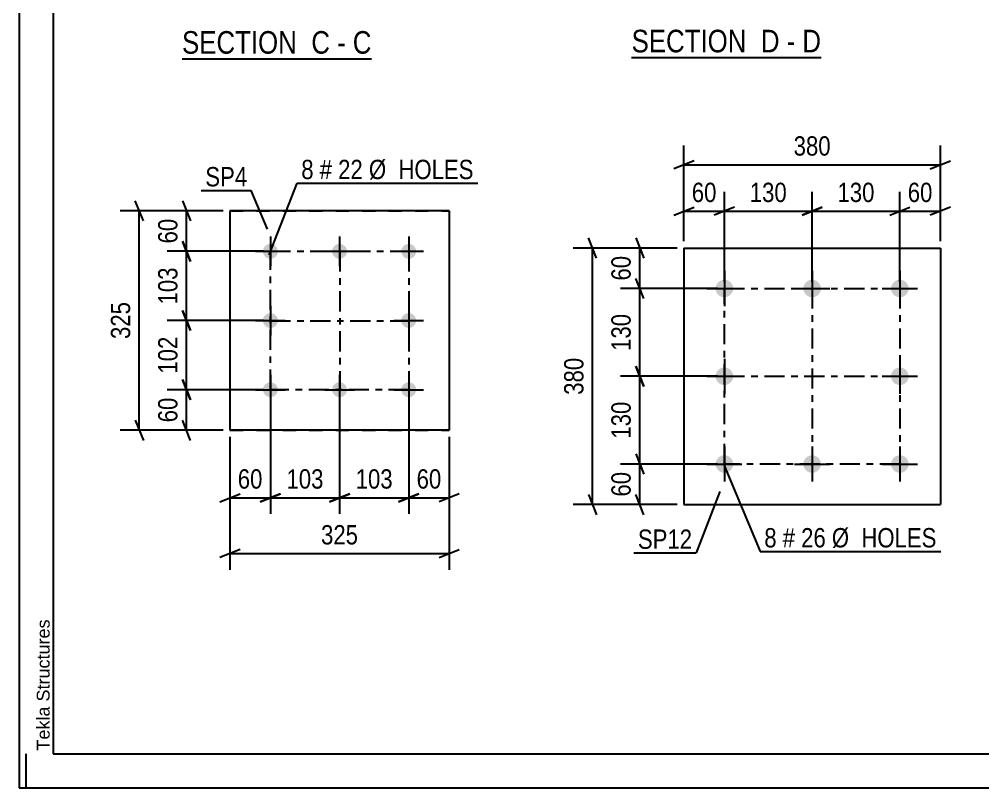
# Model space of a CAD drawing. Header units: millimetres. Extents: x 0 to 841, y 0 to 594.
# Drawn here: x 0 to 142.8, y 0 to 113.8 of the extents above; entities that cross this region are included whole.
import ezdxf

# ---------------------------------------------------------------- set-up
doc = ezdxf.new("R2010")
doc.units = ezdxf.units.MM
doc.linetypes.add('DXK_LINE_DOT2', pattern=[3.9198, 1.9599, -1.9599])
doc.linetypes.add('DXK_LINE_DOT3', pattern=[5.9187, 2.979, -0.9799, 0.9799, -0.9799])
doc.styles.add('Arial', font='arial.ttf', dxfattribs={"height": 0.2})
doc.styles.add('Arial Narrow', font='ARIALN.TTF', dxfattribs={"height": 0.2})

# ---------------------------------------------------------------- blocks, each defined once
blk = doc.blocks.new('Unknown-272366151-1135')
at = {"color": 5, "linetype": 'Continuous'}
for p, q in [((0, 594), (0, 0)), ((5, 589), (5, 5)), ((1, 0), (1, 5)), ((5, 5), (836, 5)), ((0, 0), (841, 0))]:
    blk.add_line(p, q, dxfattribs=at)
at = {"color": 174, "linetype": 'Continuous', "style": 'Arial'}
blk.add_text('Tekla Structures', height=1.9102, rotation=90, dxfattribs=at).set_placement((4.5, 5.5))
blk = doc.blocks.new('Unknown-272366151-13 - 2556')
at = {"color": 6, "linetype": 'Continuous'}
blk.add_line((24.12, 107.99), (52.19, 107.99), dxfattribs=at)
at = {"color": 0, "linetype": 'Continuous'}
for points in [[(42.23, 108.74), (42.23, 112.24), (24.12, 112.24), (24.12, 108.74)], [(46.05, 108.74), (46.05, 112.24), (43.28, 112.24), (43.28, 108.74)], [(48.37, 108.74), (48.37, 112.24), (47.1, 112.24), (47.1, 108.74)], [(52.19, 108.74), (52.19, 112.24), (49.42, 112.24), (49.42, 108.74)]]:
    blk.add_wipeout(points, dxfattribs=at)
at = {"color": 7, "linetype": 'Continuous', "style": 'Arial Narrow'}
for s, p in [('SECTION ', (24.12, 108.74)), ('C', (43.28, 108.74)), ('C', (49.42, 108.74)), ('-', (47.1, 108.74))]:
    blk.add_text(s, height=3.34, dxfattribs=at).set_placement(p)
blk = doc.blocks.new('Unknown-272366151-14 - 2407')
at = {"color": 6, "linetype": 'Continuous'}
blk.add_line((90.74, 108.19), (118.81, 108.19), dxfattribs=at)
at = {"color": 0, "linetype": 'Continuous'}
for points in [[(108.85, 108.94), (108.85, 112.44), (90.74, 112.44), (90.74, 108.94)], [(112.67, 108.94), (112.67, 112.44), (109.9, 112.44), (109.9, 108.94)], [(114.99, 108.94), (114.99, 112.44), (113.72, 112.44), (113.72, 108.94)], [(118.81, 108.94), (118.81, 112.44), (116.04, 112.44), (116.04, 108.94)]]:
    blk.add_wipeout(points, dxfattribs=at)
at = {"color": 7, "linetype": 'Continuous', "style": 'Arial Narrow'}
for s, p in [('SECTION ', (90.74, 108.94)), ('D', (109.9, 108.94)), ('D', (116.04, 108.94)), ('-', (113.72, 108.94))]:
    blk.add_text(s, height=3.34, dxfattribs=at).set_placement(p)
blk = doc.blocks.new('Part-272366151-2873 - 2867')
at = {"color": 2, "linetype": 'Continuous'}
for p, q in [((98.49, 79.95), (98.49, 41.95)), ((98.49, 79.95), (136.49, 79.95)), ((136.49, 79.95), (136.49, 41.95)), ((98.49, 41.95), (136.49, 41.95))]:
    blk.add_line(p, q, dxfattribs=at)
blk = doc.blocks.new('Bolt-272366151-2906 - 2867')
at = {"linetype": 'Continuous'}
for points in [[(104.49, 75.25, -1), (104.49, 72.65, -1)], [(117.49, 75.25, -1), (117.49, 72.65, -1)], [(130.49, 75.25, -1), (130.49, 72.65, -1)], [(104.49, 62.25, -1), (104.49, 59.65, -1)], [(130.49, 62.25, -1), (130.49, 59.65, -1)], [(104.49, 49.25, -1), (104.49, 46.65, -1)], [(117.49, 49.25, -1), (117.49, 46.65, -1)], [(130.49, 49.25, -1), (130.49, 46.65, -1)]]:
    blk.add_hatch(color=1, dxfattribs=at).paths.add_polyline_path(points)
at = {"color": 1, "linetype": 'Continuous'}
for p, q in [((104.49, 76.55), (104.49, 71.35)), ((117.49, 76.55), (117.49, 71.35)), ((130.49, 76.55), (130.49, 71.35)), ((101.89, 73.95), (107.09, 73.95)), ((114.89, 73.95), (120.09, 73.95)), ((127.89, 73.95), (133.09, 73.95)), ((104.49, 63.55), (104.49, 58.35)), ((130.49, 63.55), (130.49, 58.35)), ((101.89, 60.95), (107.09, 60.95)), ((127.89, 60.95), (133.09, 60.95)), ((104.49, 50.55), (104.49, 45.35)), ((117.49, 50.55), (117.49, 45.35)), ((130.49, 50.55), (130.49, 45.35)), ((101.89, 47.95), (107.09, 47.95)), ((114.89, 47.95), (120.09, 47.95)), ((127.89, 47.95), (133.09, 47.95))]:
    blk.add_line(p, q, dxfattribs=at)
blk = doc.blocks.new('Part-272366151-3111 - 3105')
at = {"color": 2, "linetype": 'Continuous'}
for p, q in [((31.21, 85.46), (31.21, 52.96)), ((63.71, 85.46), (31.21, 85.46)), ((63.71, 85.46), (63.71, 52.96)), ((63.71, 52.96), (31.21, 52.96))]:
    blk.add_line(p, q, dxfattribs=at)
at = {"color": 7, "linetype": 'DXK_LINE_DOT2'}
for p, q in [((31.21, 85.46), (63.71, 85.46)), ((31.21, 52.96), (63.71, 52.96))]:
    blk.add_line(p, q, dxfattribs=at)
blk = doc.blocks.new('Bolt-272366151-3144 - 3105')
at = {"linetype": 'Continuous'}
for points in [[(37.21, 80.56, -1), (37.21, 78.36, -1)], [(47.46, 80.56, -1), (47.46, 78.36, -1)], [(57.71, 80.56, -1), (57.71, 78.36, -1)], [(37.21, 70.31, -1), (37.21, 68.11, -1)], [(57.71, 70.31, -1), (57.71, 68.11, -1)], [(37.21, 60.06, -1), (37.21, 57.86, -1)], [(47.46, 60.06, -1), (47.46, 57.86, -1)], [(57.71, 60.06, -1), (57.71, 57.86, -1)]]:
    blk.add_hatch(color=1, dxfattribs=at).paths.add_polyline_path(points)
at = {"color": 1, "linetype": 'Continuous'}
for p, q in [((37.21, 81.66), (37.21, 77.26)), ((47.46, 81.66), (47.46, 77.26)), ((57.71, 81.66), (57.71, 77.26)), ((35.01, 79.46), (39.41, 79.46)), ((45.26, 79.46), (49.66, 79.46)), ((55.51, 79.46), (59.91, 79.46)), ((37.21, 71.41), (37.21, 67.01)), ((57.71, 71.41), (57.71, 67.01)), ((35.01, 69.21), (39.41, 69.21)), ((55.51, 69.21), (59.91, 69.21)), ((37.21, 61.16), (37.21, 56.76)), ((47.46, 61.16), (47.46, 56.76)), ((57.71, 61.16), (57.71, 56.76)), ((35.01, 58.96), (39.41, 58.96)), ((45.26, 58.96), (49.66, 58.96)), ((55.51, 58.96), (59.91, 58.96))]:
    blk.add_line(p, q, dxfattribs=at)
blk = doc.blocks.new('Rectangle-272366151-2993 - 2867')
at = {"color": 1, "linetype": 'DXK_LINE_DOT3'}
blk.add_lwpolyline([(104.49, 73.95), (130.49, 73.95), (130.49, 47.95), (104.49, 47.95), (104.49, 73.95)], close=True, dxfattribs=at)
blk = doc.blocks.new('Rectangle-272366151-3231 - 3105')
at = {"color": 1, "linetype": 'DXK_LINE_DOT3'}
blk.add_lwpolyline([(37.21, 79.46), (57.71, 79.46), (57.71, 58.96), (37.21, 58.96), (37.21, 79.46)], close=True, dxfattribs=at)
blk = doc.blocks.new('Line-272366151-2986 - 2867')
at = {"color": 1, "linetype": 'DXK_LINE_DOT3'}
blk.add_line((117.49, 73.95), (117.49, 47.95), dxfattribs=at)
blk = doc.blocks.new('Line-272366151-3224 - 3105')
at = {"color": 1, "linetype": 'DXK_LINE_DOT3'}
blk.add_line((47.51, 79.46), (47.51, 58.96), dxfattribs=at)
blk = doc.blocks.new('Line-272366151-2979 - 2867')
at = {"color": 1, "linetype": 'DXK_LINE_DOT3'}
blk.add_line((104.49, 60.95), (130.49, 60.95), dxfattribs=at)
blk = doc.blocks.new('Line-272366151-3217 - 3105')
at = {"color": 1, "linetype": 'DXK_LINE_DOT3'}
blk.add_line((37.21, 69.16), (57.71, 69.16), dxfattribs=at)
blk = doc.blocks.new('StraightDimension-272366151-2929 - 2867')
at = {"color": 7, "linetype": 'Continuous'}
for p, q in [((130.49, 74.95), (130.49, 88.26)), ((136.49, 80.95), (136.49, 88.26)), ((128.99, 84.81), (131.99, 86.01)), ((137.99, 86.01), (134.99, 84.81)), ((130.49, 85.41), (136.49, 85.41))]:
    blk.add_line(p, q, dxfattribs=at)
at = {"color": 0}
blk.add_wipeout([(135.92, 86.16), (135.92, 90.36), (131.06, 90.36), (131.06, 86.16)], dxfattribs=at)
at = {"color": 3, "style": 'Arial Narrow'}
blk.add_text('60', height=2.863, dxfattribs=at).set_placement((131.66, 86.76))
blk = doc.blocks.new('StraightDimension-272366151-2908 - 2867')
at = {"color": 7, "linetype": 'Continuous'}
for p, q in [((98.49, 80.95), (98.49, 95.14)), ((136.49, 80.95), (136.49, 95.14)), ((99.99, 92.89), (96.99, 91.69)), ((134.99, 91.69), (137.99, 92.89)), ((98.49, 92.29), (136.49, 92.29))]:
    blk.add_line(p, q, dxfattribs=at)
at = {"color": 0}
blk.add_wipeout([(120.83, 93.04), (120.83, 97.24), (114.15, 97.24), (114.15, 93.04)], dxfattribs=at)
at = {"color": 3, "style": 'Arial Narrow'}
blk.add_text('380', height=2.863, dxfattribs=at).set_placement((114.75, 93.64))
blk = doc.blocks.new('StraightDimension-272366151-2919 - 2867')
at = {"color": 7, "linetype": 'Continuous'}
for p, q in [((98.49, 80.95), (98.49, 88.26)), ((104.49, 74.95), (104.49, 88.26)), ((96.99, 84.81), (99.99, 86.01)), ((105.99, 86.01), (102.99, 84.81)), ((98.49, 85.41), (104.49, 85.41))]:
    blk.add_line(p, q, dxfattribs=at)
at = {"color": 0}
blk.add_wipeout([(103.92, 86.16), (103.92, 90.36), (99.06, 90.36), (99.06, 86.16)], dxfattribs=at)
at = {"color": 3, "style": 'Arial Narrow'}
blk.add_text('60', height=2.863, dxfattribs=at).set_placement((99.66, 86.76))
blk = doc.blocks.new('StraightDimension-272366151-2944 - 2867')
at = {"color": 7, "linetype": 'Continuous'}
for p, q in [((85.55, 78.45), (84.35, 81.45)), ((97.49, 79.95), (82.1, 79.95)), ((84.95, 41.95), (84.95, 79.95)), ((84.35, 43.45), (85.55, 40.45)), ((97.49, 41.95), (82.1, 41.95))]:
    blk.add_line(p, q, dxfattribs=at)
at = {"color": 0}
blk.add_wipeout([(84.2, 64.3), (80, 64.3), (80, 57.61), (84.2, 57.61)], dxfattribs=at)
at = {"color": 3, "style": 'Arial Narrow'}
blk.add_text('380', height=2.863, rotation=90.0002, dxfattribs=at).set_placement((83.6, 58.21))
blk = doc.blocks.new('StraightDimension-272366151-2955 - 2867')
at = {"color": 7, "linetype": 'Continuous'}
for p, q in [((91.35, 49.45), (92.55, 46.45)), ((103.49, 47.95), (89.1, 47.95)), ((91.95, 41.95), (91.95, 47.95)), ((92.55, 40.45), (91.35, 43.45)), ((97.49, 41.95), (89.1, 41.95))]:
    blk.add_line(p, q, dxfattribs=at)
at = {"color": 0}
blk.add_wipeout([(91.2, 47.38), (87, 47.38), (87, 42.53), (91.2, 42.53)], dxfattribs=at)
at = {"color": 3, "style": 'Arial Narrow'}
blk.add_text('60', height=2.863, rotation=90.0002, dxfattribs=at).set_placement((90.6, 43.13))
blk = doc.blocks.new('StraightDimension-272366151-9770 - 2867')
at = {"color": 7, "linetype": 'Continuous'}
for p, q in [((92.55, 72.45), (91.35, 75.45)), ((103.49, 73.95), (89.1, 73.95)), ((91.95, 60.95), (91.95, 73.95)), ((91.35, 62.45), (92.55, 59.45)), ((103.49, 60.95), (89.1, 60.95))]:
    blk.add_line(p, q, dxfattribs=at)
at = {"color": 0}
blk.add_wipeout([(91.2, 70.8), (87, 70.8), (87, 64.11), (91.2, 64.11)], dxfattribs=at)
at = {"color": 3, "style": 'Arial Narrow'}
blk.add_text('130', height=2.863, rotation=90.0002, dxfattribs=at).set_placement((90.6, 64.71))
blk = doc.blocks.new('StraightDimension-272366151-2965 - 2867')
at = {"color": 7, "linetype": 'Continuous'}
for p, q in [((91.35, 81.45), (92.55, 78.45)), ((97.49, 79.95), (89.1, 79.95)), ((91.95, 73.95), (91.95, 79.95)), ((92.55, 72.45), (91.35, 75.45)), ((103.49, 73.95), (89.1, 73.95))]:
    blk.add_line(p, q, dxfattribs=at)
at = {"color": 0}
blk.add_wipeout([(91.2, 79.38), (87, 79.38), (87, 74.53), (91.2, 74.53)], dxfattribs=at)
at = {"color": 3, "style": 'Arial Narrow'}
blk.add_text('60', height=2.863, rotation=90.0002, dxfattribs=at).set_placement((90.6, 75.13))
blk = doc.blocks.new('StraightDimension-272366151-9746 - 2867')
at = {"color": 7, "linetype": 'Continuous'}
for p, q in [((104.49, 74.95), (104.49, 88.26)), ((117.49, 74.95), (117.49, 88.26)), ((105.99, 86.01), (102.99, 84.81)), ((115.99, 84.81), (118.99, 86.01)), ((104.49, 85.41), (117.49, 85.41))]:
    blk.add_line(p, q, dxfattribs=at)
at = {"color": 0}
blk.add_wipeout([(114.33, 86.16), (114.33, 90.36), (107.65, 90.36), (107.65, 86.16)], dxfattribs=at)
at = {"color": 3, "style": 'Arial Narrow'}
blk.add_text('130', height=2.863, dxfattribs=at).set_placement((108.25, 86.76))
blk = doc.blocks.new('StraightDimension-272366151-9748 - 2867')
at = {"color": 7, "linetype": 'Continuous'}
for p, q in [((117.49, 74.95), (117.49, 88.26)), ((130.49, 74.95), (130.49, 88.26)), ((118.99, 86.01), (115.99, 84.81)), ((128.99, 84.81), (131.99, 86.01)), ((117.49, 85.41), (130.49, 85.41))]:
    blk.add_line(p, q, dxfattribs=at)
at = {"color": 0}
blk.add_wipeout([(127.33, 86.16), (127.33, 90.36), (120.65, 90.36), (120.65, 86.16)], dxfattribs=at)
at = {"color": 3, "style": 'Arial Narrow'}
blk.add_text('130', height=2.863, dxfattribs=at).set_placement((121.25, 86.76))
blk = doc.blocks.new('StraightDimension-272366151-9768 - 2867')
at = {"color": 7, "linetype": 'Continuous'}
for p, q in [((92.55, 59.45), (91.35, 62.45)), ((103.49, 60.95), (89.1, 60.95)), ((91.95, 47.95), (91.95, 60.95)), ((91.35, 49.45), (92.55, 46.45)), ((103.49, 47.95), (89.1, 47.95))]:
    blk.add_line(p, q, dxfattribs=at)
at = {"color": 0}
blk.add_wipeout([(91.2, 57.8), (87, 57.8), (87, 51.11), (91.2, 51.11)], dxfattribs=at)
at = {"color": 3, "style": 'Arial Narrow'}
blk.add_text('130', height=2.863, rotation=90.0002, dxfattribs=at).set_placement((90.6, 51.71))
blk = doc.blocks.new('StraightDimension-272366151-3196 - 3105')
at = {"color": 7, "linetype": 'Continuous'}
for p, q in [((57.71, 57.96), (57.71, 40.56)), ((63.71, 51.96), (63.71, 40.56)), ((56.21, 42.36), (59.21, 43.56)), ((57.71, 42.96), (63.71, 42.96)), ((65.21, 43.56), (62.21, 42.36))]:
    blk.add_line(p, q, dxfattribs=at)
at = {"color": 0}
blk.add_wipeout([(63.14, 43.71), (63.14, 47.91), (58.28, 47.91), (58.28, 43.71)], dxfattribs=at)
at = {"color": 3, "style": 'Arial Narrow'}
blk.add_text('60', height=2.863, dxfattribs=at).set_placement((58.88, 44.31))
blk = doc.blocks.new('StraightDimension-272366151-3171 - 3105')
at = {"color": 7, "linetype": 'Continuous'}
for p, q in [((31.21, 51.96), (31.21, 32.29)), ((63.71, 51.96), (63.71, 32.29)), ((32.71, 35.29), (29.71, 34.09)), ((31.21, 34.69), (63.71, 34.69)), ((62.21, 34.09), (65.21, 35.29))]:
    blk.add_line(p, q, dxfattribs=at)
at = {"color": 0}
blk.add_wipeout([(50.8, 35.44), (50.8, 39.64), (44.12, 39.64), (44.12, 35.44)], dxfattribs=at)
at = {"color": 3, "style": 'Arial Narrow'}
blk.add_text('325', height=2.863, dxfattribs=at).set_placement((44.72, 36.04))
blk = doc.blocks.new('StraightDimension-272366151-3160 - 3105')
at = {"color": 7, "linetype": 'Continuous'}
for p, q in [((24.19, 86.96), (25.39, 83.96)), ((30.21, 85.46), (21.94, 85.46)), ((24.79, 79.46), (24.79, 85.46)), ((25.39, 77.96), (24.19, 80.96)), ((36.21, 79.46), (21.94, 79.46))]:
    blk.add_line(p, q, dxfattribs=at)
at = {"color": 0}
blk.add_wipeout([(24.04, 84.89), (19.84, 84.89), (19.84, 80.03), (24.04, 80.03)], dxfattribs=at)
at = {"color": 3, "style": 'Arial Narrow'}
blk.add_text('60', height=2.863, rotation=90.0002, dxfattribs=at).set_placement((23.44, 80.63))
blk = doc.blocks.new('StraightDimension-272366151-3150 - 3105')
at = {"color": 7, "linetype": 'Continuous'}
for p, q in [((24.19, 60.46), (25.39, 57.46)), ((36.21, 58.96), (21.94, 58.96)), ((24.79, 52.96), (24.79, 58.96)), ((25.39, 51.46), (24.19, 54.46)), ((30.21, 52.96), (21.94, 52.96))]:
    blk.add_line(p, q, dxfattribs=at)
at = {"color": 0}
blk.add_wipeout([(24.04, 58.39), (19.84, 58.39), (19.84, 53.53), (24.04, 53.53)], dxfattribs=at)
at = {"color": 3, "style": 'Arial Narrow'}
blk.add_text('60', height=2.863, rotation=90.0002, dxfattribs=at).set_placement((23.44, 54.13))
blk = doc.blocks.new('StraightDimension-272366151-3186 - 3105')
at = {"color": 7, "linetype": 'Continuous'}
for p, q in [((37.21, 57.96), (37.21, 40.56)), ((31.21, 51.96), (31.21, 40.56)), ((29.71, 42.36), (32.71, 43.56)), ((31.21, 42.96), (37.21, 42.96)), ((38.71, 43.56), (35.71, 42.36))]:
    blk.add_line(p, q, dxfattribs=at)
at = {"color": 0}
blk.add_wipeout([(36.64, 43.71), (36.64, 47.91), (31.78, 47.91), (31.78, 43.71)], dxfattribs=at)
at = {"color": 3, "style": 'Arial Narrow'}
blk.add_text('60', height=2.863, dxfattribs=at).set_placement((32.38, 44.31))
blk = doc.blocks.new('StraightDimension-272366151-3207 - 3105')
at = {"color": 7, "linetype": 'Continuous'}
for p, q in [((18.39, 83.96), (17.19, 86.96)), ((30.21, 85.46), (14.94, 85.46)), ((17.79, 52.96), (17.79, 85.46)), ((17.19, 54.46), (18.39, 51.46)), ((30.21, 52.96), (14.94, 52.96))]:
    blk.add_line(p, q, dxfattribs=at)
at = {"color": 0}
blk.add_wipeout([(17.04, 72.55), (12.84, 72.55), (12.84, 65.87), (17.04, 65.87)], dxfattribs=at)
at = {"color": 3, "style": 'Arial Narrow'}
blk.add_text('325', height=2.863, rotation=90.0002, dxfattribs=at).set_placement((16.44, 66.47))
blk = doc.blocks.new('StraightDimension-272366151-9820 - 3105')
at = {"color": 7, "linetype": 'Continuous'}
for p, q in [((24.19, 70.71), (25.39, 67.71)), ((36.21, 69.21), (21.94, 69.21)), ((24.79, 58.96), (24.79, 69.21)), ((25.39, 57.46), (24.19, 60.46)), ((36.21, 58.96), (21.94, 58.96))]:
    blk.add_line(p, q, dxfattribs=at)
at = {"color": 0}
blk.add_wipeout([(24.04, 67.43), (19.84, 67.43), (19.84, 60.74), (24.04, 60.74)], dxfattribs=at)
at = {"color": 3, "style": 'Arial Narrow'}
blk.add_text('102', height=2.863, rotation=90.0002, dxfattribs=at).set_placement((23.44, 61.34))
blk = doc.blocks.new('StraightDimension-272366151-9822 - 3105')
at = {"color": 7, "linetype": 'Continuous'}
for p, q in [((24.19, 80.96), (25.39, 77.96)), ((36.21, 79.46), (21.94, 79.46)), ((24.79, 69.21), (24.79, 79.46)), ((25.39, 67.71), (24.19, 70.71)), ((36.21, 69.21), (21.94, 69.21))]:
    blk.add_line(p, q, dxfattribs=at)
at = {"color": 0}
blk.add_wipeout([(24.04, 77.68), (19.84, 77.68), (19.84, 70.99), (24.04, 70.99)], dxfattribs=at)
at = {"color": 3, "style": 'Arial Narrow'}
blk.add_text('103', height=2.863, rotation=90.0002, dxfattribs=at).set_placement((23.44, 71.59))
blk = doc.blocks.new('StraightDimension-272366151-9842 - 3105')
at = {"color": 7, "linetype": 'Continuous'}
for p, q in [((37.21, 57.96), (37.21, 40.56)), ((47.46, 57.96), (47.46, 40.56)), ((35.71, 42.36), (38.71, 43.56)), ((37.21, 42.96), (47.46, 42.96)), ((48.96, 43.56), (45.96, 42.36))]:
    blk.add_line(p, q, dxfattribs=at)
at = {"color": 0}
blk.add_wipeout([(45.68, 43.71), (45.68, 47.91), (39, 47.91), (39, 43.71)], dxfattribs=at)
at = {"color": 3, "style": 'Arial Narrow'}
blk.add_text('103', height=2.863, dxfattribs=at).set_placement((39.6, 44.31))
blk = doc.blocks.new('StraightDimension-272366151-9844 - 3105')
at = {"color": 7, "linetype": 'Continuous'}
for p, q in [((47.46, 57.96), (47.46, 40.56)), ((57.71, 57.96), (57.71, 40.56)), ((45.96, 42.36), (48.96, 43.56)), ((47.46, 42.96), (57.71, 42.96)), ((59.21, 43.56), (56.21, 42.36))]:
    blk.add_line(p, q, dxfattribs=at)
at = {"color": 0}
blk.add_wipeout([(55.93, 43.71), (55.93, 47.91), (49.25, 47.91), (49.25, 43.71)], dxfattribs=at)
at = {"color": 3, "style": 'Arial Narrow'}
blk.add_text('103', height=2.863, dxfattribs=at).set_placement((49.85, 44.31))
blk = doc.blocks.new('Mark-272366151-2869 - 2867')
at = {"color": 0}
blk.add_wipeout([(99.71, 35.39), (99.71, 38.39), (91.67, 38.39), (91.67, 35.39)], dxfattribs=at)
blk.add_wipeout([(99.71, 35.39), (99.71, 38.39), (91.67, 38.39), (91.67, 35.39)], dxfattribs=at)
at = {"color": 30, "linetype": 'Continuous'}
for p in [(103.8, 43.86), (91.07, 34.79)]:
    blk.add_line(p, (100.31, 34.79), dxfattribs=at)
at = {"color": 3, "style": 'Arial Narrow'}
blk.add_text('SP12', height=2.863, dxfattribs=at).set_placement((91.67, 35.39))
blk = doc.blocks.new('Mark-272366151-2902 - 2867')
at = {"color": 0}
for points in [[(112.23, 35.6), (112.23, 38.6), (110.4, 38.6), (110.4, 35.6)], [(114.96, 35.6), (114.96, 38.6), (113.13, 38.6), (113.13, 35.6)], [(119.51, 35.6), (119.51, 38.6), (115.86, 38.6), (115.86, 35.6)], [(135.94, 35.6), (135.94, 38.6), (120.41, 38.6), (120.41, 35.6)]]:
    blk.add_wipeout(points, dxfattribs=at)
for points in [[(112.23, 35.6), (112.23, 38.6), (110.4, 38.6), (110.4, 35.6)], [(114.96, 35.6), (114.96, 38.6), (113.13, 38.6), (113.13, 35.6)], [(119.51, 35.6), (119.51, 38.6), (115.86, 38.6), (115.86, 35.6)], [(135.94, 35.6), (135.94, 38.6), (120.41, 38.6), (120.41, 35.6)]]:
    blk.add_wipeout(points, dxfattribs=at)
at = {"color": 7, "linetype": 'Continuous'}
for p, q in [((104.44, 47.73), (109.8, 35)), ((109.8, 35), (136.54, 35))]:
    blk.add_line(p, q, dxfattribs=at)
at = {"color": 3, "style": 'Arial Narrow'}
for s, height, p in [('Ø  HOLES', 2.863, (120.41, 35.6)), ('8', 2.86, (110.4, 35.6)), ('#', 2.86, (113.13, 35.6)), ('26', 2.863, (115.86, 35.6))]:
    blk.add_text(s, height=height, dxfattribs=at).set_placement(p)
blk = doc.blocks.new('Mark-272366151-3140 - 3105')
at = {"color": 0}
for points in [[(43.62, 90.16), (43.62, 93.16), (41.79, 93.16), (41.79, 90.16)], [(46.35, 90.16), (46.35, 93.16), (44.52, 93.16), (44.52, 90.16)], [(50.91, 90.16), (50.91, 93.16), (47.25, 93.16), (47.25, 90.16)], [(67.33, 90.16), (67.33, 93.16), (51.81, 93.16), (51.81, 90.16)]]:
    blk.add_wipeout(points, dxfattribs=at)
for points in [[(43.62, 90.16), (43.62, 93.16), (41.79, 93.16), (41.79, 90.16)], [(46.35, 90.16), (46.35, 93.16), (44.52, 93.16), (44.52, 90.16)], [(50.91, 90.16), (50.91, 93.16), (47.25, 93.16), (47.25, 90.16)], [(67.33, 90.16), (67.33, 93.16), (51.81, 93.16), (51.81, 90.16)]]:
    blk.add_wipeout(points, dxfattribs=at)
at = {"color": 7, "linetype": 'Continuous'}
for p, q in [((37.01, 78.93), (41.19, 89.56)), ((41.19, 89.56), (67.93, 89.56))]:
    blk.add_line(p, q, dxfattribs=at)
at = {"color": 3, "style": 'Arial Narrow'}
for s, height, p in [('8', 2.86, (41.79, 90.16)), ('#', 2.86, (44.52, 90.16)), ('22', 2.863, (47.25, 90.16)), ('Ø  HOLES', 2.863, (51.81, 90.16))]:
    blk.add_text(s, height=height, dxfattribs=at).set_placement(p)
blk = doc.blocks.new('Mark-272366151-3107 - 3105')
at = {"color": 0}
blk.add_wipeout([(33.78, 89.08), (33.78, 92.08), (27.57, 92.08), (27.57, 89.08)], dxfattribs=at)
blk.add_wipeout([(33.78, 89.08), (33.78, 92.08), (27.57, 92.08), (27.57, 89.08)], dxfattribs=at)
at = {"color": 30, "linetype": 'Continuous'}
for p in [(26.97, 88.48), (36.78, 82.73)]:
    blk.add_line(p, (34.38, 88.48), dxfattribs=at)
at = {"color": 3, "style": 'Arial Narrow'}
blk.add_text('SP4', height=2.863, dxfattribs=at).set_placement((27.57, 89.08))

msp = doc.modelspace()

# ---------------------------------------------------------------- block references
for name in ['Unknown-272366151-1135', 'Part-272366151-3111 - 3105', 'Bolt-272366151-3144 - 3105', 'Part-272366151-2873 - 2867', 'Rectangle-272366151-3231 - 3105', 'Line-272366151-3224 - 3105', 'Bolt-272366151-2906 - 2867', 'Rectangle-272366151-2993 - 2867', 'Line-272366151-2986 - 2867', 'Line-272366151-3217 - 3105', 'Line-272366151-2979 - 2867']:
    msp.add_blockref(name, (0, 0))

# ---------------------------------------------------------------- next in the draw order: block references
for name in ['Unknown-272366151-13 - 2556', 'Unknown-272366151-14 - 2407', 'Mark-272366151-3140 - 3105', 'StraightDimension-272366151-2929 - 2867', 'StraightDimension-272366151-3160 - 3105', 'StraightDimension-272366151-3196 - 3105']:
    msp.add_blockref(name, (0, 0))

# ---------------------------------------------------------------- next in the draw order: block references
for name in ['StraightDimension-272366151-2908 - 2867', 'StraightDimension-272366151-3171 - 3105']:
    msp.add_blockref(name, (0, 0))

# ---------------------------------------------------------------- next in the draw order: block references
for name in ['StraightDimension-272366151-2919 - 2867', 'StraightDimension-272366151-3150 - 3105']:
    msp.add_blockref(name, (0, 0))

# ---------------------------------------------------------------- next in the draw order: block references
for name in ['StraightDimension-272366151-2944 - 2867', 'StraightDimension-272366151-3186 - 3105']:
    msp.add_blockref(name, (0, 0))

# ---------------------------------------------------------------- next in the draw order: block references
for name in ['StraightDimension-272366151-3207 - 3105', 'StraightDimension-272366151-9770 - 2867', 'StraightDimension-272366151-2955 - 2867']:
    msp.add_blockref(name, (0, 0))

# ---------------------------------------------------------------- next in the draw order: block references
for name in ['Mark-272366151-3107 - 3105', 'StraightDimension-272366151-2965 - 2867', 'StraightDimension-272366151-9820 - 3105', 'StraightDimension-272366151-9768 - 2867', 'Mark-272366151-2869 - 2867']:
    msp.add_blockref(name, (0, 0))

# ---------------------------------------------------------------- next in the draw order: block references
for name in ['StraightDimension-272366151-9746 - 2867', 'StraightDimension-272366151-9822 - 3105', 'StraightDimension-272366151-9842 - 3105', 'Mark-272366151-2902 - 2867']:
    msp.add_blockref(name, (0, 0))

# ---------------------------------------------------------------- next in the draw order: block references
for name in ['StraightDimension-272366151-9748 - 2867', 'StraightDimension-272366151-9844 - 3105']:
    msp.add_blockref(name, (0, 0))

doc.saveas('drawing.dxf')
